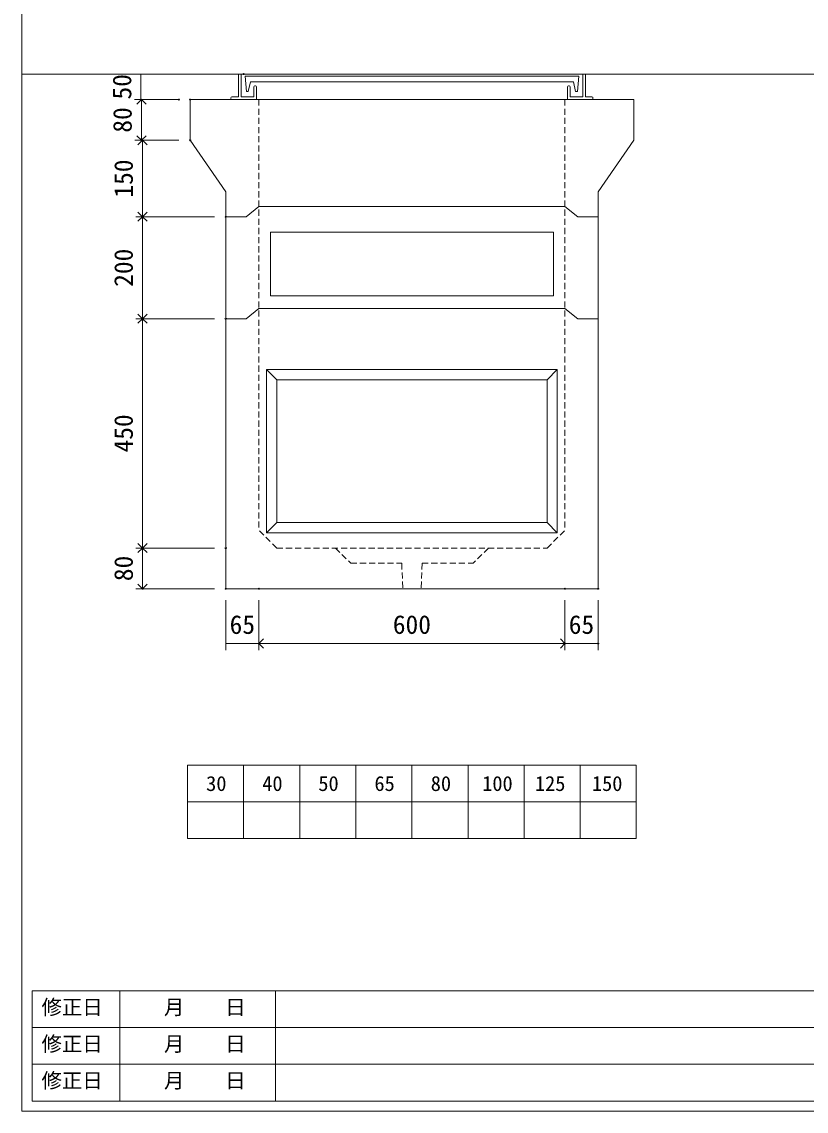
# Model space of a CAD drawing. Units: millimetres, scale not verified. Extents: x -4890 to 18490, y -2316 to 2316.
# Drawn here: x -1230 to 308, y -1959 to 179 of the extents above; entities that cross this region are included whole.
import ezdxf
from ezdxf.enums import TextEntityAlignment as Align

# ---------------------------------------------------------------- set-up
doc = ezdxf.new("R2010")
doc.units = ezdxf.units.MM
doc.header["$LTSCALE"] = 10
doc.header["$PDMODE"] = 32
doc.header["$PDSIZE"] = 2
doc.linetypes.add('DASHED1', pattern=[1.8, 1.2, -0.6])
doc.linetypes.add('USER2', pattern=[50.8, 31.75, -6.35, 6.35, -6.35])
doc.layers.add('0-1_Defpoints', color=7, linetype='Continuous')
for name, color, linetype, lineweight in [('0-2_waku', 7, 'Continuous', 18), ('0-3_gaikei', 7, 'Continuous', 18), ('0-4_kakure', 7, 'DASHED1', 5), ('0-5_sunpou', 7, 'Continuous', 5), ('0-9_uchigawa', 6, 'Continuous', 18), ('0-B_futa', 3, 'Continuous', 18), ('0-C_GL', 4, 'Continuous', 18), ('0-E_文字１', 7, 'Continuous', 18), ('1-3_uchigawa2', 6, 'USER2', 18)]:
    doc.layers.add(name, color=color, linetype=linetype, lineweight=lineweight)
doc.styles.add('ＭＳ ゴシック', font='')
doc.styles.get('ＭＳ ゴシック').set_extended_font_data('MS Gothic')

# ---------------------------------------------------------------- blocks, each defined once
blk = doc.blocks.new('D48')
at = {"layer": '0-1_Defpoints'}
for p in [(617.33, 1254.36), (682.33, 1254.36), (682.33, 1146.89)]:
    blk.add_point(p, dxfattribs=at)
at = {"layer": '0-5_sunpou'}
for p, q in [((617.33, 1232.36), (617.33, 1133.89)), ((682.33, 1232.36), (682.33, 1133.89)), ((617.33, 1146.89), (682.33, 1146.89))]:
    blk.add_line(p, q, dxfattribs=at)
at = {"layer": '0-5_sunpou', "style": 'ＭＳ ゴシック'}
blk.add_text('65', height=36.66, dxfattribs=at).set_placement((624.83, 1154.89), align=Align.BOTTOM_LEFT)
blk = doc.blocks.new('_Open90')
at = {"layer": '0-5_sunpou'}
blk.add_line((0, 0), (-1, 0), dxfattribs=at)
blk.add_lwpolyline([(-0.5, 0.5), (0, 0), (-0.5, -0.5)], dxfattribs=at)
blk = doc.blocks.new('D49')
at = {"layer": '0-1_Defpoints'}
for p in [(682.33, 1254.36), (1282.33, 1254.36), (1282.33, 1146.89)]:
    blk.add_point(p, dxfattribs=at)
at = {"layer": '0-5_sunpou'}
for p, q in [((682.33, 1232.36), (682.33, 1133.89)), ((1282.33, 1232.36), (1282.33, 1133.89)), ((700.33, 1146.89), (1264.33, 1146.89))]:
    blk.add_line(p, q, dxfattribs=at)
at = {"layer": '0-5_sunpou', "xscale": 18, "yscale": 18, "rotation": 180}
blk.add_blockref('_Open90', (682.33, 1146.89), dxfattribs=at)
at = {"layer": '0-5_sunpou', "xscale": 18, "yscale": 18}
blk.add_blockref('_Open90', (1282.33, 1146.89), dxfattribs=at)
at = {"layer": '0-5_sunpou', "style": 'ＭＳ ゴシック'}
blk.add_text('600', height=36.66, dxfattribs=at).set_placement((944.83, 1154.89), align=Align.BOTTOM_LEFT)
blk = doc.blocks.new('D50')
at = {"layer": '0-1_Defpoints'}
for p in [(1282.33, 1254.36), (1347.33, 1254.36), (1347.33, 1146.89)]:
    blk.add_point(p, dxfattribs=at)
at = {"layer": '0-5_sunpou'}
for p, q in [((1282.33, 1232.36), (1282.33, 1133.89)), ((1347.33, 1232.36), (1347.33, 1133.89)), ((1282.33, 1146.89), (1347.33, 1146.89))]:
    blk.add_line(p, q, dxfattribs=at)
at = {"layer": '0-5_sunpou', "style": 'ＭＳ ゴシック'}
blk.add_text('65', height=36.66, dxfattribs=at).set_placement((1289.83, 1154.89), align=Align.BOTTOM_LEFT)
blk = doc.blocks.new('D51')
at = {"layer": '0-1_Defpoints'}
for p in [(547.33, 2134.36), (454.1, 1984.36), (617.33, 1984.36)]:
    blk.add_point(p, dxfattribs=at)
at = {"layer": '0-5_sunpou'}
for p, q in [((525.33, 2134.36), (441.1, 2134.36)), ((454.1, 2116.36), (454.1, 2002.36)), ((595.33, 1984.36), (441.1, 1984.36))]:
    blk.add_line(p, q, dxfattribs=at)
at = {"layer": '0-5_sunpou', "xscale": 18, "yscale": 18}
for p, rotation in [((454.1, 2134.36), 90), ((454.1, 1984.36), 270)]:
    blk.add_blockref('_Open90', p, dxfattribs=dict(at, rotation=rotation))
at = {"layer": '0-5_sunpou', "style": 'ＭＳ ゴシック'}
blk.add_text('150', height=36.66, rotation=90, dxfattribs=at).set_placement((446.1, 2021.86), align=Align.BOTTOM_LEFT)
blk = doc.blocks.new('D52')
at = {"layer": '0-1_Defpoints'}
for p in [(617.33, 1984.36), (454.1, 1784.36), (617.33, 1784.36)]:
    blk.add_point(p, dxfattribs=at)
at = {"layer": '0-5_sunpou'}
for p, q in [((595.33, 1984.36), (441.1, 1984.36)), ((454.1, 1966.36), (454.1, 1802.36)), ((595.33, 1784.36), (441.1, 1784.36))]:
    blk.add_line(p, q, dxfattribs=at)
at = {"layer": '0-5_sunpou', "xscale": 18, "yscale": 18}
for p, rotation in [((454.1, 1984.36), 90), ((454.1, 1784.36), 270)]:
    blk.add_blockref('_Open90', p, dxfattribs=dict(at, rotation=rotation))
at = {"layer": '0-5_sunpou', "style": 'ＭＳ ゴシック'}
blk.add_text('200', height=36.66, rotation=90, dxfattribs=at).set_placement((446.1, 1846.86), align=Align.BOTTOM_LEFT)
blk = doc.blocks.new('D53')
at = {"layer": '0-1_Defpoints'}
for p in [(525.33, 2214.36), (451.9, 2134.36), (547.33, 2134.36)]:
    blk.add_point(p, dxfattribs=at)
at = {"layer": '0-5_sunpou'}
for p, q in [((503.33, 2214.36), (438.9, 2214.36)), ((451.9, 2196.36), (451.9, 2152.36)), ((525.33, 2134.36), (438.9, 2134.36))]:
    blk.add_line(p, q, dxfattribs=at)
at = {"layer": '0-5_sunpou', "xscale": 18, "yscale": 18}
for p, rotation in [((451.9, 2214.36), 90), ((451.9, 2134.36), 270)]:
    blk.add_blockref('_Open90', p, dxfattribs=dict(at, rotation=rotation))
at = {"layer": '0-5_sunpou', "style": 'ＭＳ ゴシック'}
blk.add_text('80', height=36.66, rotation=90, dxfattribs=at).set_placement((443.9, 2149.36), align=Align.BOTTOM_LEFT)
blk = doc.blocks.new('D54')
at = {"layer": '0-1_Defpoints'}
for p in [(617.33, 1784.36), (454.1, 1334.36), (617.33, 1334.36)]:
    blk.add_point(p, dxfattribs=at)
at = {"layer": '0-5_sunpou'}
for p, q in [((595.33, 1784.36), (441.1, 1784.36)), ((454.1, 1766.36), (454.1, 1352.36)), ((595.33, 1334.36), (441.1, 1334.36))]:
    blk.add_line(p, q, dxfattribs=at)
at = {"layer": '0-5_sunpou', "xscale": 18, "yscale": 18}
for p, rotation in [((454.1, 1784.36), 90), ((454.1, 1334.36), 270)]:
    blk.add_blockref('_Open90', p, dxfattribs=dict(at, rotation=rotation))
at = {"layer": '0-5_sunpou', "style": 'ＭＳ ゴシック'}
blk.add_text('450', height=36.66, rotation=90, dxfattribs=at).set_placement((446.1, 1521.86), align=Align.BOTTOM_LEFT)
blk = doc.blocks.new('D55')
at = {"layer": '0-1_Defpoints'}
for p in [(617.33, 1334.36), (454.1, 1254.36), (617.33, 1254.36)]:
    blk.add_point(p, dxfattribs=at)
at = {"layer": '0-5_sunpou'}
for p, q in [((595.33, 1334.36), (441.1, 1334.36)), ((454.1, 1316.36), (454.1, 1272.36)), ((595.33, 1254.36), (441.1, 1254.36))]:
    blk.add_line(p, q, dxfattribs=at)
at = {"layer": '0-5_sunpou', "xscale": 18, "yscale": 18}
for p, rotation in [((454.1, 1334.36), 90), ((454.1, 1254.36), 270)]:
    blk.add_blockref('_Open90', p, dxfattribs=dict(at, rotation=rotation))
at = {"layer": '0-5_sunpou', "style": 'ＭＳ ゴシック'}
blk.add_text('80', height=36.66, rotation=90, dxfattribs=at).set_placement((446.1, 1269.36), align=Align.BOTTOM_LEFT)
blk = doc.blocks.new('D44')
at = {"layer": '0-1_Defpoints'}
for p in [(652.33, 2264.36), (451.03, 2214.36), (547.33, 2214.36)]:
    blk.add_point(p, dxfattribs=at)
at = {"layer": '0-5_sunpou'}
for p, q in [((630.33, 2264.36), (438.03, 2264.36)), ((451.03, 2264.36), (451.03, 2214.36)), ((525.33, 2214.36), (438.03, 2214.36))]:
    blk.add_line(p, q, dxfattribs=at)
at = {"layer": '0-5_sunpou', "style": 'ＭＳ ゴシック'}
blk.add_text('50', height=36.66, rotation=90, dxfattribs=at).set_placement((443.03, 2214.36), align=Align.BOTTOM_LEFT)

msp = doc.modelspace()

# ---------------------------------------------------------------- linework, layer by layer
at = {"layer": '0-2_waku'}
for p, q in [((-1230, 2316.07), (-1230, -1958.93)), ((-904.99, -1279.93), (-24.99, -1279.93)), ((-904.99, -1279.93), (-904.99, -1423.93)), ((-904.99, -1279.93), (-904.99, -1423.93)), ((-904.99, -1279.93), (-904.99, -1423.93)), ((-904.99, -1279.93), (-904.99, -1423.93)), ((-794.99, -1279.93), (-794.99, -1423.93)), ((-684.99, -1279.93), (-684.99, -1423.93)), ((-684.99, -1279.93), (-684.99, -1423.93)), ((-574.99, -1279.93), (-574.99, -1423.93)), ((-464.99, -1279.93), (-464.99, -1423.93)), ((-354.99, -1279.93), (-354.99, -1423.93)), ((-244.99, -1279.93), (-244.99, -1423.93)), ((-134.99, -1279.93), (-134.99, -1423.93)), ((-24.99, -1279.93), (-24.99, -1423.93)), ((-904.99, -1351.93), (-24.99, -1351.93)), ((-904.99, -1423.93), (-24.99, -1423.93)), ((-1210, -1722.93), (-1210, -1938.93)), ((-1210, -1722.93), (818, -1722.93)), ((-1037.5, -1722.93), (-1037.5, -1938.93)), ((-732.5, -1722.93), (-732.5, -1938.93)), ((-732.5, -1722.93), (-732.5, -1938.93)), ((-1210, -1794.93), (818, -1794.93)), ((-1210, -1866.93), (530, -1866.93)), ((-1210, -1938.93), (818, -1938.93)), ((-1230, -1958.93), (4890, -1958.93)), ((-1230, -1958.93), (4890, -1958.93))]:
    msp.add_line(p, q, dxfattribs=at)
at = {"layer": '0-3_gaikei'}
for p, q in [((-899.99, 26.07), (-899.99, -53.93)), ((-899.99, 26.07), (-29.99, 26.07)), ((-29.99, 26.07), (-139.99, 26.07)), ((-29.99, 26.07), (-29.99, -53.93)), ((-829.99, -154.93), (-899.99, -53.93)), ((-99.99, -154.93), (-29.99, -53.93)), ((-829.99, -933.93), (-829.99, -154.93)), ((-99.99, -933.93), (-99.99, -154.93)), ((-789.99, -203.93), (-764.99, -183.93)), ((-789.99, -203.93), (-764.99, -183.93)), ((-764.99, -183.93), (-164.99, -183.93)), ((-764.99, -183.93), (-164.99, -183.93)), ((-164.99, -183.93), (-139.99, -203.93)), ((-164.99, -183.93), (-139.99, -203.93)), ((-829.99, -203.93), (-789.99, -203.93)), ((-829.99, -203.93), (-789.99, -203.93)), ((-829.99, -203.93), (-789.99, -203.93)), ((-829.99, -203.93), (-789.99, -203.93)), ((-829.99, -203.93), (-789.99, -203.93)), ((-829.99, -203.93), (-789.99, -203.93)), ((-139.99, -203.93), (-99.99, -203.93)), ((-99.99, -203.93), (-139.99, -203.93)), ((-99.99, -203.93), (-139.99, -203.93)), ((-99.99, -203.93), (-139.99, -203.93)), ((-139.99, -203.93), (-99.99, -203.93)), ((-99.99, -203.93), (-139.99, -203.93)), ((-99.99, -203.93), (-139.99, -203.93)), ((-99.99, -203.93), (-139.99, -203.93)), ((-789.99, -403.93), (-764.99, -383.93)), ((-764.99, -383.93), (-164.99, -383.93)), ((-164.99, -383.93), (-139.99, -403.93)), ((-829.99, -403.93), (-789.99, -403.93)), ((-829.99, -403.93), (-789.99, -403.93)), ((-829.99, -403.93), (-789.99, -403.93)), ((-139.99, -403.93), (-99.99, -403.93)), ((-99.99, -403.93), (-139.99, -403.93)), ((-99.99, -403.93), (-139.99, -403.93)), ((-99.99, -403.93), (-139.99, -403.93)), ((-829.99, -933.93), (-99.99, -933.93))]:
    msp.add_line(p, q, dxfattribs=at)
for points in [[(-139.99, -203.93), (-99.99, -203.93), (-139.99, -203.93)], [(-139.99, -203.93), (-99.99, -203.93), (-139.99, -203.93)], [(-139.99, -403.93), (-99.99, -403.93), (-139.99, -403.93)]]:
    msp.add_lwpolyline(points, dxfattribs=at)
at = {"layer": '0-4_kakure'}
for p, q in [((-764.99, 26.07), (-764.99, -818.93)), ((-164.99, 26.07), (-164.99, -818.93)), ((-729.99, -853.93), (-764.99, -818.93)), ((-199.99, -853.93), (-164.99, -818.93)), ((-729.99, -853.93), (-199.99, -853.93)), ((-614.99, -853.93), (-584.99, -883.93)), ((-314.99, -853.93), (-344.99, -883.93)), ((-444.99, -883.93), (-446.99, -933.93)), ((-444.99, -883.93), (-344.99, -883.93))]:
    msp.add_line(p, q, dxfattribs=at)
msp.add_lwpolyline([(-584.99, -883.93), (-484.99, -883.93), (-482.99, -933.93)], dxfattribs=at)
at = {"layer": '0-9_uchigawa'}
for p, q in [((-749.99, -503.93), (-749.99, -823.93)), ((-749.99, -503.93), (-179.99, -503.93)), ((-749.99, -503.93), (-729.99, -523.93)), ((-199.99, -523.93), (-179.99, -503.93)), ((-179.99, -503.93), (-179.99, -823.93)), ((-729.99, -523.93), (-729.99, -803.93)), ((-729.99, -523.93), (-729.99, -803.93)), ((-729.99, -523.93), (-199.99, -523.93)), ((-199.99, -523.93), (-199.99, -803.93)), ((-199.99, -523.93), (-199.99, -803.93)), ((-749.99, -823.93), (-729.99, -803.93)), ((-729.99, -803.93), (-464.99, -803.93)), ((-464.99, -803.93), (-199.99, -803.93)), ((-179.99, -823.93), (-199.99, -803.93)), ((-749.99, -823.93), (-464.99, -823.93)), ((-464.99, -823.93), (-179.99, -823.93))]:
    msp.add_line(p, q, dxfattribs=at)
at = {"layer": '0-B_futa'}
for p, q in [((-804.99, 74.07), (-804.99, 31.07)), ((-802.99, 76.07), (-799.99, 76.07)), ((-799.99, 76.07), (-799.99, 31.07)), ((-792.17, 71.57), (-137.84, 71.57)), ((-792.17, 71.57), (-789.68, 41.57)), ((-137.84, 71.57), (-140.09, 41.57)), ((-129.98, 76.07), (-129.98, 31.07)), ((-129.98, 76.07), (-126.98, 76.07)), ((-124.98, 74.07), (-124.98, 31.07)), ((-781.65, 60.57), (-785.97, 41.57)), ((-781.65, 60.57), (-148.32, 60.57)), ((-774.99, 51.07), (-774.99, 31.07)), ((-772.99, 53.07), (-771.99, 53.07)), ((-769.99, 51.07), (-769.99, 26.07)), ((-159.98, 51.07), (-159.98, 26.07)), ((-156.98, 53.07), (-157.98, 53.07)), ((-154.98, 51.07), (-154.98, 31.07)), ((-148.32, 60.57), (-144, 41.57)), ((-819.99, 29.07), (-819.99, 28.07)), ((-817.99, 31.07), (-804.99, 31.07)), ((-769.99, 26.07), (-817.99, 26.07)), ((-799.99, 31.07), (-774.99, 31.07)), ((-789.68, 41.57), (-785.97, 41.57)), ((-159.98, 26.07), (-111.98, 26.07)), ((-129.98, 31.07), (-154.98, 31.07)), ((-140.09, 41.57), (-144, 41.57)), ((-111.98, 31.07), (-124.98, 31.07)), ((-109.98, 29.07), (-109.98, 28.07))]:
    msp.add_line(p, q, dxfattribs=at)
for centre, start, end in [((-802.99, 74.07), 90, 180), ((-126.98, 74.07), 0, 90), ((-772.99, 51.07), 90, 180), ((-771.99, 51.07), 0, 90), ((-157.98, 51.07), 90, 180), ((-156.98, 51.07), 0, 90), ((-817.99, 29.07), 90, 180), ((-817.99, 28.07), 180, 270), ((-111.98, 29.07), 0, 90), ((-111.98, 28.07), 270, 0)]:
    msp.add_arc(centre, 2, start, end, dxfattribs=at)
at = {"layer": '0-C_GL'}
msp.add_line((-1230, 76.07), (4890, 76.07), dxfattribs=at)
at = {"layer": '1-3_uchigawa2'}
for p in [(-742.49, -233.93), (-187.49, -233.93)]:
    msp.add_line(p, (-464.99, -233.93), dxfattribs=at)
for points in [[(-742.49, -233.93), (-742.49, -358.93), (-464.99, -358.93)], [(-187.49, -233.93), (-187.49, -358.93), (-464.99, -358.93)]]:
    msp.add_lwpolyline(points, dxfattribs=at)

# ---------------------------------------------------------------- block references
at = {"layer": '0-5_sunpou'}
for name in ['D44', 'D53', 'D51', 'D52', 'D54', 'D55', 'D48', 'D49', 'D50']:
    msp.add_blockref(name, (-1447.32, -2188.29), dxfattribs=at)

# ---------------------------------------------------------------- texts
at = {"layer": '0-E_文字１', "style": 'ＭＳ ゴシック'}
for s, p in [('30', (-868.54, -1339.44)), ('40', (-758.54, -1339.44)), ('50', (-648.54, -1339.44)), ('65', (-538.54, -1339.44)), ('80', (-428.13, -1339.44)), ('100', (-327.26, -1339.44)), ('125', (-223.87, -1339.44)), ('150', (-112.11, -1339.44)), ('修正日', (-1191.35, -1778.23)), ('\u3000\u3000月\u3000\u3000日', (-1031.2, -1778.23)), ('修正日', (-1191.35, -1850.23)), ('\u3000\u3000月\u3000\u3000日', (-1031.2, -1850.23)), ('修正日', (-1191.35, -1922.23)), ('\u3000\u3000月\u3000\u3000日', (-1031.2, -1922.23))]:
    msp.add_text(s, height=29.33, dxfattribs=at).set_placement(p, align=Align.BOTTOM_LEFT)

doc.saveas('drawing.dxf')
